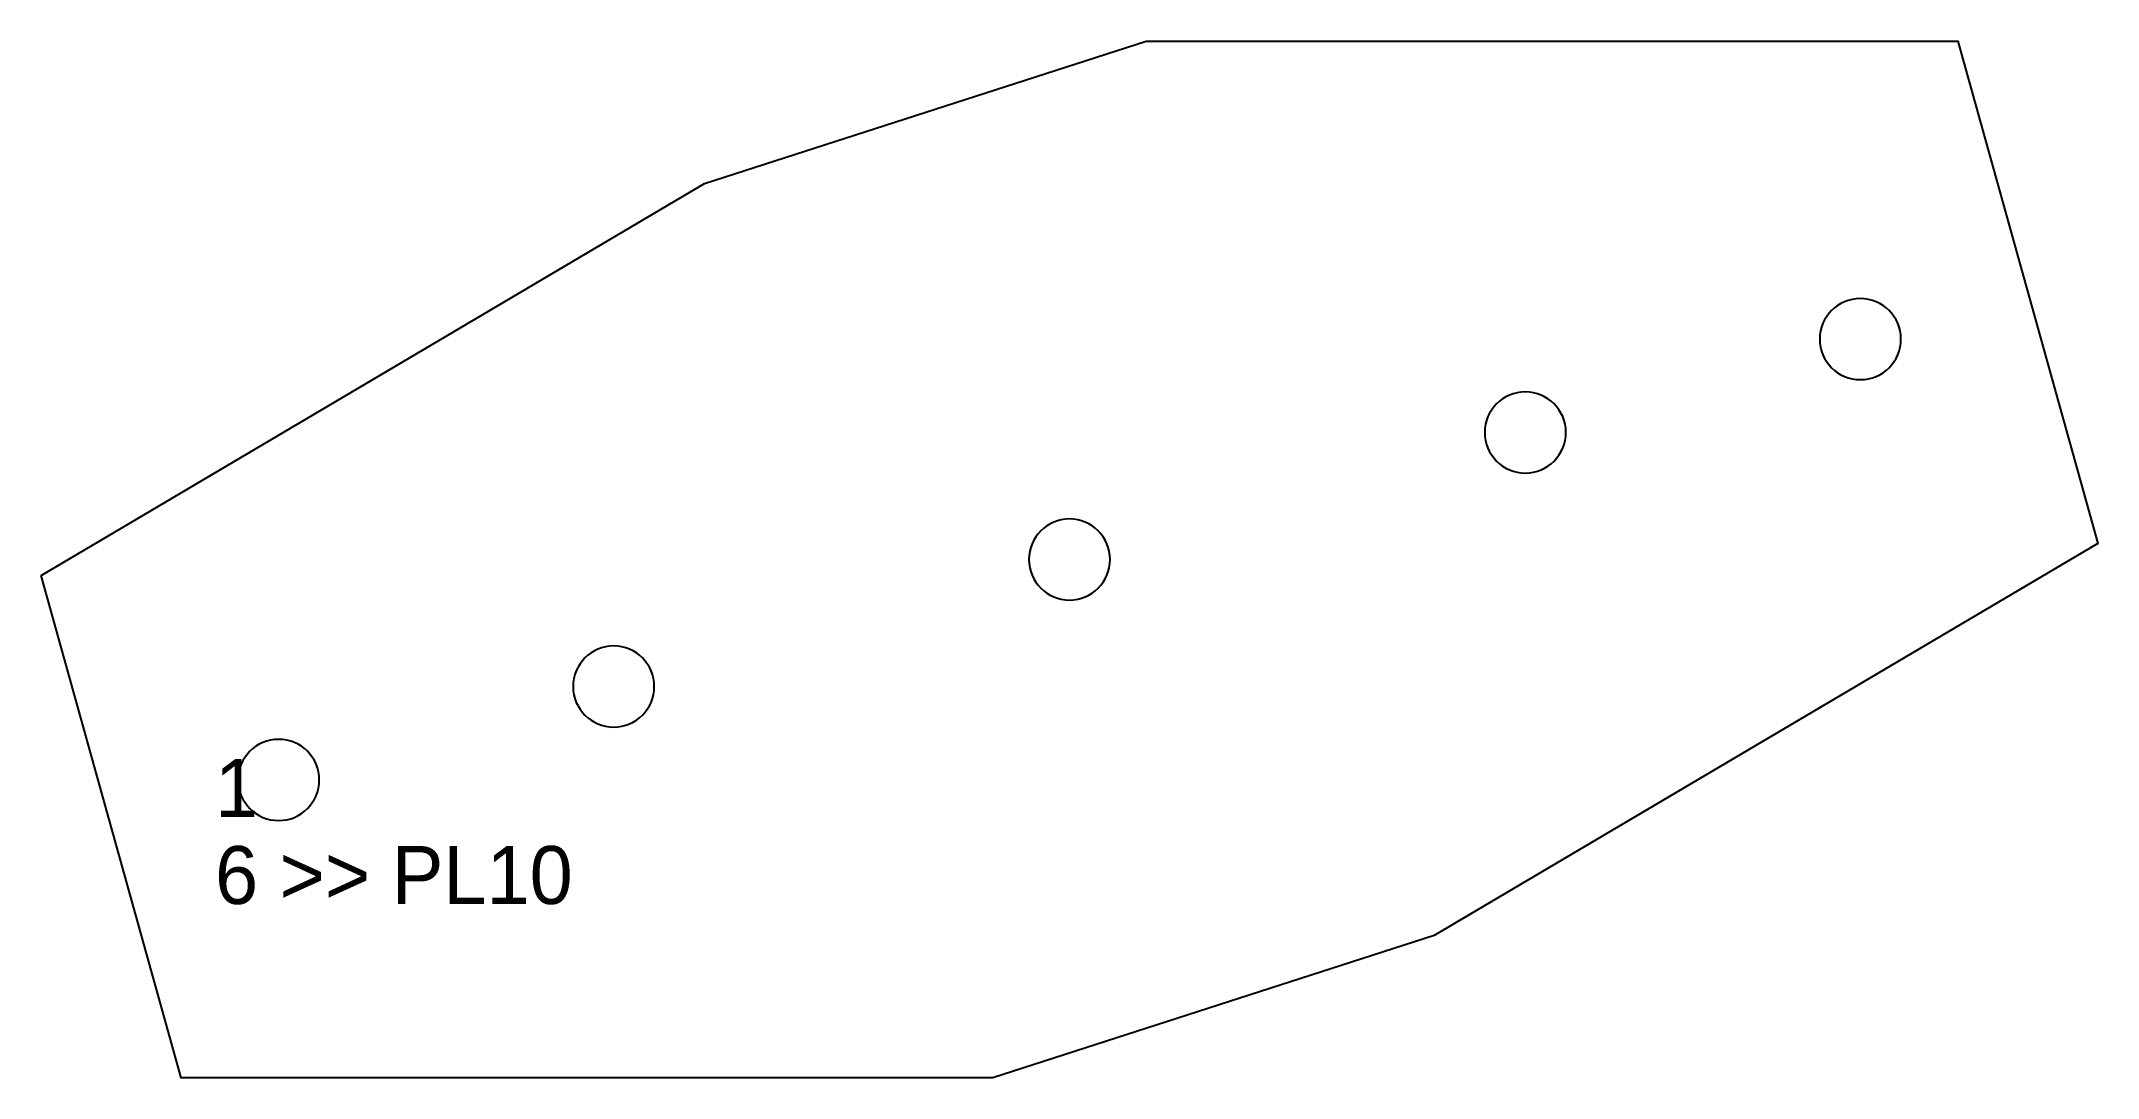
# Model space of a CAD drawing. Extents: x 0 to 355, y 0 to 179.
import ezdxf

# ---------------------------------------------------------------- set-up
doc = ezdxf.new("R2010")
doc.units = 0
for name, color, linetype in [('CUT', 7, 'CONTINUOUS'), ('HOLE', 7, 'CONTINUOUS'), ('SCRIBE', 3, 'CONTINUOUS'), ('TEXT', 7, 'CONTINUOUS')]:
    doc.layers.add(name, color=color, linetype=linetype)

msp = doc.modelspace()

# ---------------------------------------------------------------- linework, layer by layer
at = {"layer": 'CUT', "color": 7, "linetype": 'CONTINUOUS'}
msp.add_lwpolyline([(0, 86.69), (114.47, 154.33), (190.62, 178.88), (330.67, 178.88), (354.84, 92.18), (240.36, 24.54), (164.22, 0), (24.17, 0)], close=True, dxfattribs=at)
at = {"layer": 'HOLE', "color": 7, "linetype": 'CONTINUOUS'}
for points in [[(313.86, 134.47, 1), (313.86, 120.47, 1)], [(256.06, 118.36, 1), (256.06, 104.36, 1)], [(177.42, 96.44, 1), (177.42, 82.44, 1)], [(98.78, 74.52, 1), (98.78, 60.52, 1)], [(40.98, 58.4, 1), (40.98, 44.4, 1)]]:
    msp.add_lwpolyline(points, format="xyb", close=True, dxfattribs=at)

# ---------------------------------------------------------------- texts
at = {"layer": 'SCRIBE', "color": 3}
msp.add_text('1', height=10, dxfattribs=at).set_placement((30, 45))
at = {"layer": 'TEXT', "color": 7}
msp.add_text('6 >> PL10', height=10, dxfattribs=at).set_placement((30, 30))

doc.saveas('drawing.dxf')
